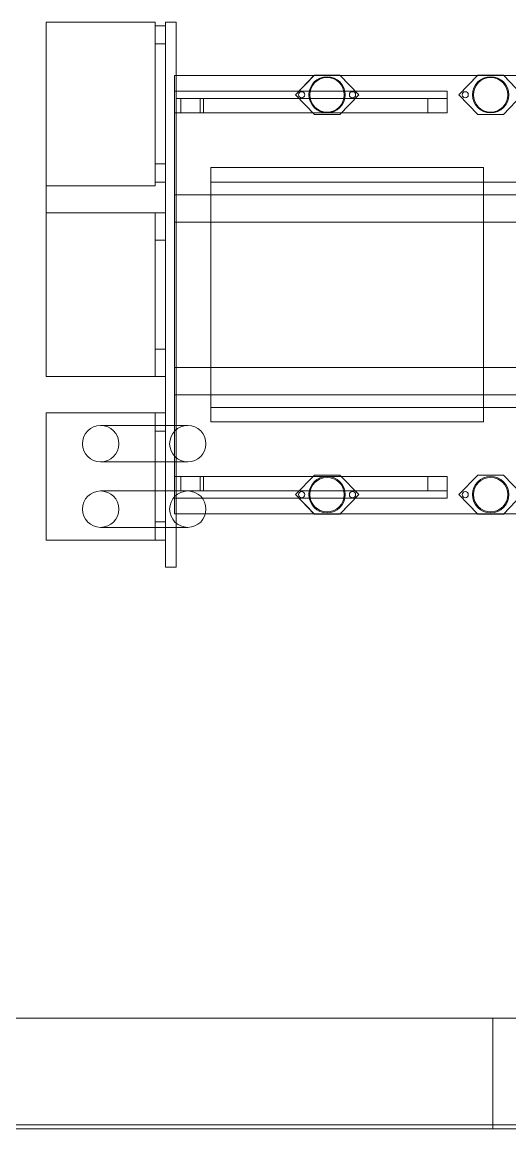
# Model space of a CAD drawing. Header units: inches. Extents: x -1128 to 651, y 96 to 845.
# Drawn here: x -972.426 to -971.213, y 692.193 to 694.945 of the extents above; entities that cross this region are included whole.
import ezdxf

# ---------------------------------------------------------------- set-up
doc = ezdxf.new("R2010")
doc.units = ezdxf.units.IN
doc.header["$MEASUREMENT"] = 0
doc.layers.add('硅胶总平面底图 工艺装置区', color=253, linetype='Continuous')

msp = doc.modelspace()

# ---------------------------------------------------------------- linework, layer by layer
at = {"layer": '硅胶总平面底图 工艺装置区', "color": 253, "linetype": 'Continuous', "lineweight": 0}
for p, q in [((-972.3663, 694.9449), (-972.3663, 694.5382)), ((-972.3663, 694.9449), (-972.3663, 694.5382)), ((-972.3663, 694.9449), (-972.0951, 694.9449)), ((-972.0951, 694.9449), (-972.3663, 694.9449)), ((-972.3663, 694.5382), (-972.3663, 694.9449)), ((-972.3663, 694.5382), (-972.3663, 694.9449)), ((-972.0951, 694.9449), (-972.3663, 694.9449)), ((-972.0951, 694.9449), (-972.3663, 694.9449)), ((-972.3663, 694.9449), (-972.0951, 694.9449)), ((-972.0951, 694.9449), (-972.3663, 694.9449)), ((-972.3663, 694.187), (-972.3663, 694.9449)), ((-972.3663, 694.187), (-972.3663, 694.9449)), ((-972.0951, 694.5382), (-972.0951, 694.9449)), ((-972.0951, 694.5382), (-972.0951, 694.9449)), ((-972.0951, 694.9449), (-972.0951, 694.5382)), ((-972.0951, 694.9449), (-972.0951, 694.5382)), ((-972.0951, 694.9449), (-972.0951, 694.5382)), ((-972.0951, 694.9449), (-972.0951, 694.5382)), ((-972.0951, 694.9359), (-972.0951, 694.8907)), ((-972.0951, 694.9359), (-972.0951, 694.8907)), ((-972.0951, 694.9359), (-972.0689, 694.9359)), ((-972.0951, 694.9359), (-972.0689, 694.9359)), ((-972.0951, 694.8907), (-972.0951, 694.9359)), ((-972.0951, 694.8907), (-972.0951, 694.9359)), ((-972.0689, 694.9359), (-972.0951, 694.9359)), ((-972.0689, 694.9359), (-972.0951, 694.9359)), ((-972.0689, 694.9359), (-972.0951, 694.9359)), ((-972.0689, 694.9359), (-972.0951, 694.9359)), ((-972.0951, 694.9359), (-972.0951, 694.8907)), ((-972.0951, 694.9359), (-972.0951, 694.8907)), ((-972.0689, 694.9449), (-972.0427, 694.9449)), ((-972.0427, 694.9449), (-972.0689, 694.9449)), ((-972.0427, 694.9449), (-972.0689, 694.9449)), ((-972.0427, 694.9449), (-972.0689, 694.9449)), ((-972.0689, 694.9449), (-972.0689, 693.5892)), ((-972.0689, 694.9449), (-972.0689, 693.5892)), ((-972.0689, 693.5892), (-972.0689, 694.9449)), ((-972.0689, 693.5892), (-972.0689, 694.9449)), ((-972.0689, 694.9449), (-972.0427, 694.9449)), ((-972.0427, 694.9449), (-972.0689, 694.9449)), ((-972.0689, 694.9449), (-972.0689, 693.5892)), ((-972.0689, 694.9449), (-972.0689, 693.5892)), ((-972.0427, 694.9449), (-972.0689, 694.9449)), ((-972.0427, 694.9449), (-972.0689, 694.9449)), ((-972.0689, 693.5892), (-972.0689, 694.9449)), ((-972.0689, 693.5892), (-972.0689, 694.9449)), ((-972.0689, 694.9449), (-972.0689, 693.5892)), ((-972.0689, 694.9449), (-972.0689, 693.5892)), ((-972.0427, 694.9449), (-972.0689, 694.9449)), ((-972.0427, 694.9449), (-972.0689, 694.9449)), ((-972.0689, 694.9359), (-972.0689, 694.9449)), ((-972.0689, 694.9359), (-972.0689, 694.9449)), ((-972.0689, 694.9449), (-972.0427, 694.9449)), ((-972.0427, 694.9449), (-972.0689, 694.9449)), ((-972.0427, 694.9449), (-972.0689, 694.9449)), ((-972.0427, 694.9449), (-972.0689, 694.9449)), ((-972.0689, 694.9359), (-972.0689, 694.9449)), ((-972.0689, 694.9359), (-972.0689, 694.9449)), ((-972.0689, 694.9359), (-972.0689, 694.8907)), ((-972.0689, 694.9359), (-972.0689, 694.8907)), ((-972.0689, 694.8907), (-972.0689, 694.9359)), ((-972.0689, 694.8907), (-972.0689, 694.9359)), ((-972.0689, 694.8907), (-972.0689, 694.9359)), ((-972.0689, 694.8907), (-972.0689, 694.9359)), ((-972.0689, 694.8907), (-972.0689, 694.9359)), ((-972.0689, 694.8907), (-972.0689, 694.9359)), ((-972.0427, 694.9449), (-972.0427, 693.5892)), ((-972.0427, 694.9449), (-972.0427, 693.5892)), ((-972.0427, 693.5892), (-972.0427, 694.9449)), ((-972.0427, 693.5892), (-972.0427, 694.9449)), ((-972.0427, 694.9449), (-972.0427, 693.9417)), ((-972.0427, 694.9449), (-972.0427, 693.9417)), ((-972.0427, 694.9449), (-972.0427, 693.5892)), ((-972.0427, 694.9449), (-972.0427, 693.5892)), ((-972.0427, 693.5892), (-972.0427, 694.9449)), ((-972.0427, 693.5892), (-972.0427, 694.9449)), ((-972.0427, 693.5892), (-972.0427, 694.9449)), ((-972.0427, 693.5892), (-972.0427, 694.9449)), ((-972.0427, 694.9449), (-972.0427, 693.9417)), ((-972.0427, 694.9449), (-972.0427, 693.9417)), ((-972.0951, 694.8907), (-972.0689, 694.8907)), ((-972.0951, 694.8907), (-972.0689, 694.8907)), ((-972.0689, 694.8907), (-972.0951, 694.8907)), ((-972.0689, 694.8907), (-972.0951, 694.8907)), ((-972.0951, 694.8907), (-972.0689, 694.8907)), ((-972.0951, 694.8907), (-972.0689, 694.8907)), ((-972.0689, 694.5924), (-972.0689, 694.8907)), ((-972.0689, 694.5924), (-972.0689, 694.8907)), ((-972.0689, 694.5924), (-972.0689, 694.8907)), ((-972.0689, 694.5924), (-972.0689, 694.8907)), ((-972.0472, 694.8121), (-972.0472, 693.722)), ((-972.0472, 694.8121), (-972.0472, 693.722)), ((-972.0472, 694.8121), (-972.0427, 694.8121)), ((-972.0427, 694.8121), (-972.0472, 694.8121)), ((-972.0472, 694.7732), (-972.0472, 694.8121)), ((-972.0472, 694.7732), (-972.0472, 694.8121)), ((-970.0334, 694.8121), (-972.0472, 694.8121)), ((-970.0334, 694.8121), (-972.0472, 694.8121)), ((-972.0427, 694.8121), (-971.1393, 694.8121)), ((-971.1393, 694.8121), (-972.0427, 694.8121)), ((-972.0427, 694.8121), (-971.1393, 694.8121)), ((-971.1393, 694.8121), (-972.0427, 694.8121)), ((-971.6992, 694.813), (-971.7462, 694.7642)), ((-971.7001, 694.8121), (-971.7462, 694.7642)), ((-971.6992, 694.813), (-971.7001, 694.8121)), ((-971.6992, 694.813), (-971.7001, 694.8121)), ((-971.6359, 694.813), (-971.6992, 694.813)), ((-971.6359, 694.813), (-971.6992, 694.813)), ((-971.6359, 694.813), (-971.6992, 694.813)), ((-971.6351, 694.8121), (-971.6359, 694.813)), ((-971.5889, 694.7642), (-971.6359, 694.813)), ((-971.6351, 694.8121), (-971.6359, 694.813)), ((-971.5889, 694.7642), (-971.6351, 694.8121)), ((-971.2925, 694.813), (-971.3395, 694.7642)), ((-971.2934, 694.8121), (-971.3395, 694.7642)), ((-971.2925, 694.813), (-971.2934, 694.8121)), ((-971.2925, 694.813), (-971.2934, 694.8121)), ((-971.2292, 694.813), (-971.2925, 694.813)), ((-971.2292, 694.813), (-971.2925, 694.813)), ((-971.2292, 694.813), (-971.2925, 694.813)), ((-971.2283, 694.8121), (-971.2292, 694.813)), ((-971.1822, 694.7642), (-971.2292, 694.813)), ((-971.2283, 694.8121), (-971.2292, 694.813)), ((-971.1822, 694.7642), (-971.2283, 694.8121)), ((-972.0472, 694.719), (-972.0472, 694.7732)), ((-972.0472, 694.719), (-972.0472, 694.7732)), ((-971.3693, 694.7732), (-972.0472, 694.7732)), ((-972.0472, 694.7732), (-971.3693, 694.7732)), ((-972.0472, 694.7732), (-972.0427, 694.7732)), ((-972.0472, 694.7732), (-972.0427, 694.7732)), ((-972.0472, 694.7732), (-972.0472, 694.719)), ((-972.0472, 694.7732), (-972.0472, 694.719)), ((-972.0472, 694.719), (-972.0472, 694.7732)), ((-972.0472, 694.719), (-972.0472, 694.7732)), ((-972.0427, 694.7732), (-971.3693, 694.7732)), ((-972.0427, 694.7732), (-971.3693, 694.7732)), ((-972.0427, 694.7732), (-971.3693, 694.7732)), ((-972.0427, 694.7732), (-971.3693, 694.7732)), ((-971.3693, 694.719), (-971.3693, 694.7732)), ((-971.3693, 694.719), (-971.3693, 694.7732)), ((-971.3693, 694.7732), (-971.3693, 694.719)), ((-971.3693, 694.7732), (-971.3693, 694.719)), ((-971.3693, 694.7732), (-971.3693, 694.719)), ((-971.3693, 694.7732), (-971.3693, 694.719)), ((-972.0427, 694.7551), (-972.0427, 694.719)), ((-972.0427, 694.7551), (-972.0427, 694.719)), ((-971.9749, 694.7551), (-972.0427, 694.7551)), ((-971.9749, 694.7551), (-972.0427, 694.7551)), ((-972.0427, 694.719), (-972.0427, 694.7551)), ((-972.0427, 694.719), (-972.0427, 694.7551)), ((-972.0427, 694.7551), (-971.9749, 694.7551)), ((-972.0427, 694.7551), (-971.9749, 694.7551)), ((-971.9749, 694.7551), (-972.0427, 694.7551)), ((-971.9749, 694.7551), (-972.0427, 694.7551)), ((-971.9829, 694.7551), (-972.0308, 694.7551)), ((-971.9829, 694.7551), (-972.0308, 694.7551)), ((-971.4172, 694.7551), (-972.0308, 694.7551)), ((-971.4172, 694.7551), (-972.0308, 694.7551)), ((-972.0308, 694.7551), (-972.0308, 694.719)), ((-972.0308, 694.7551), (-972.0308, 694.719)), ((-971.9829, 694.719), (-971.9829, 694.7551)), ((-971.9829, 694.719), (-971.9829, 694.7551)), ((-971.9829, 694.7551), (-971.9749, 694.7551)), ((-971.9749, 694.7551), (-971.9829, 694.7551)), ((-971.9749, 694.7551), (-971.9749, 694.719)), ((-971.9749, 694.7551), (-971.9749, 694.719)), ((-971.9749, 694.719), (-971.9749, 694.7551)), ((-971.9749, 694.719), (-971.9749, 694.7551)), ((-971.9749, 694.7551), (-971.3905, 694.7551)), ((-971.3905, 694.7551), (-971.9749, 694.7551)), ((-971.9749, 694.7551), (-971.3905, 694.7551)), ((-971.3905, 694.7551), (-971.9749, 694.7551)), ((-971.9749, 694.719), (-971.9749, 694.7551)), ((-971.9749, 694.719), (-971.9749, 694.7551)), ((-971.7462, 694.7642), (-971.6992, 694.7154)), ((-971.7462, 694.7642), (-971.6992, 694.7154)), ((-971.6359, 694.7154), (-971.5889, 694.7642)), ((-971.6359, 694.7154), (-971.5889, 694.7642)), ((-971.4172, 694.7551), (-971.3693, 694.7551)), ((-971.4172, 694.7551), (-971.3693, 694.7551)), ((-971.4172, 694.719), (-971.4172, 694.7551)), ((-971.4172, 694.719), (-971.4172, 694.7551)), ((-971.3905, 694.7551), (-971.3693, 694.7551)), ((-971.3693, 694.7551), (-971.3905, 694.7551)), ((-971.3693, 694.7551), (-971.3693, 694.719)), ((-971.3693, 694.7551), (-971.3693, 694.719)), ((-971.3395, 694.7642), (-971.2925, 694.7154)), ((-971.3395, 694.7642), (-971.2925, 694.7154)), ((-971.2292, 694.7154), (-971.1822, 694.7642)), ((-971.2292, 694.7154), (-971.1822, 694.7642)), ((-972.0427, 694.719), (-972.0472, 694.719)), ((-972.0472, 694.719), (-972.0427, 694.719)), ((-972.0472, 694.719), (-971.3693, 694.719)), ((-972.0472, 694.719), (-971.3693, 694.719)), ((-972.0472, 694.5155), (-972.0472, 694.719)), ((-972.0472, 694.5155), (-972.0472, 694.719)), ((-972.0427, 694.719), (-971.9749, 694.719)), ((-972.0427, 694.719), (-971.9749, 694.719)), ((-971.3905, 694.719), (-972.0427, 694.719)), ((-972.0427, 694.719), (-971.3905, 694.719)), ((-971.9749, 694.719), (-972.0427, 694.719)), ((-971.9749, 694.719), (-972.0427, 694.719)), ((-972.0427, 694.719), (-971.9749, 694.719)), ((-972.0427, 694.719), (-971.9749, 694.719)), ((-972.0308, 694.719), (-971.4172, 694.719)), ((-971.4172, 694.719), (-972.0308, 694.719)), ((-972.0308, 694.719), (-971.9829, 694.719)), ((-972.0308, 694.719), (-971.9829, 694.719)), ((-971.9749, 694.719), (-971.9829, 694.719)), ((-971.9749, 694.719), (-971.9829, 694.719)), ((-971.3905, 694.719), (-971.9749, 694.719)), ((-971.3905, 694.719), (-971.9749, 694.719)), ((-971.3905, 694.719), (-971.9749, 694.719)), ((-971.3905, 694.719), (-971.9749, 694.719)), ((-971.6992, 694.7154), (-971.6359, 694.7154)), ((-971.6992, 694.7154), (-971.6359, 694.7154)), ((-971.3693, 694.719), (-971.4172, 694.719)), ((-971.3693, 694.719), (-971.4172, 694.719)), ((-971.3693, 694.719), (-971.3905, 694.719)), ((-971.3905, 694.719), (-971.3693, 694.719)), ((-971.3693, 694.719), (-971.3905, 694.719)), ((-971.3693, 694.719), (-971.3905, 694.719)), ((-971.3693, 694.719), (-971.3905, 694.719)), ((-971.3905, 694.719), (-971.3693, 694.719)), ((-971.2925, 694.7154), (-971.2292, 694.7154)), ((-971.2925, 694.7154), (-971.2292, 694.7154)), ((-972.0951, 694.5924), (-972.0689, 694.5924)), ((-972.0951, 694.5924), (-972.0689, 694.5924)), ((-972.0689, 694.5924), (-972.0951, 694.5924)), ((-972.0689, 694.5924), (-972.0951, 694.5924)), ((-972.0951, 694.5924), (-972.0951, 694.5472)), ((-972.0951, 694.5924), (-972.0951, 694.5472)), ((-972.0951, 694.5472), (-972.0951, 694.5924)), ((-972.0951, 694.5472), (-972.0951, 694.5924)), ((-972.0689, 694.5924), (-972.0951, 694.5924)), ((-972.0689, 694.5924), (-972.0951, 694.5924)), ((-972.0951, 694.5924), (-972.0951, 694.5472)), ((-972.0951, 694.5924), (-972.0951, 694.5472)), ((-972.0689, 694.5472), (-972.0689, 694.5924)), ((-972.0689, 694.5472), (-972.0689, 694.5924)), ((-972.0689, 694.5472), (-972.0689, 694.5924)), ((-972.0689, 694.5472), (-972.0689, 694.5924)), ((-972.0689, 694.5924), (-972.0689, 694.5472)), ((-972.0689, 694.5924), (-972.0689, 694.5472)), ((-972.0689, 694.5472), (-972.0689, 694.5924)), ((-972.0689, 694.5472), (-972.0689, 694.5924)), ((-971.9568, 694.5833), (-971.9568, 693.9506)), ((-971.9568, 694.5833), (-971.9568, 693.9506)), ((-971.2789, 694.5833), (-971.9568, 694.5833)), ((-971.2789, 694.5833), (-971.9568, 694.5833)), ((-971.9568, 693.9506), (-971.9568, 694.5833)), ((-971.9568, 693.9506), (-971.9568, 694.5833)), ((-971.9568, 694.5833), (-971.2789, 694.5833)), ((-971.9568, 694.5833), (-971.2789, 694.5833)), ((-971.2789, 694.5833), (-971.9568, 694.5833)), ((-971.2789, 694.5833), (-971.9568, 694.5833)), ((-971.9568, 694.5833), (-971.9568, 693.9506)), ((-971.9568, 694.5833), (-971.9568, 693.9506)), ((-971.2789, 694.5833), (-971.2789, 693.9506)), ((-971.2789, 694.5833), (-971.2789, 693.9506)), ((-971.2789, 693.9506), (-971.2789, 694.5833)), ((-971.2789, 693.9506), (-971.2789, 694.5833)), ((-971.2789, 693.9506), (-971.2789, 694.5833)), ((-971.2789, 693.9506), (-971.2789, 694.5833)), ((-972.3663, 694.5382), (-972.0951, 694.5382)), ((-972.0951, 694.5382), (-972.3663, 694.5382)), ((-972.0951, 694.5382), (-972.3663, 694.5382)), ((-972.0951, 694.5382), (-972.3663, 694.5382)), ((-972.0951, 694.5382), (-972.1204, 694.5382)), ((-972.0951, 694.5382), (-972.1204, 694.5382)), ((-972.0689, 694.5472), (-972.0951, 694.5472)), ((-972.0689, 694.5472), (-972.0951, 694.5472)), ((-972.0951, 694.5472), (-972.0689, 694.5472)), ((-972.0951, 694.5472), (-972.0689, 694.5472)), ((-972.0951, 694.5472), (-972.0689, 694.5472)), ((-972.0951, 694.5472), (-972.0689, 694.5472)), ((-972.0689, 694.4704), (-972.0689, 694.5472)), ((-972.0689, 694.4704), (-972.0689, 694.5472)), ((-972.0689, 694.4704), (-972.0689, 694.5472)), ((-972.0689, 694.4704), (-972.0689, 694.5472)), ((-971.9568, 693.9868), (-971.9568, 694.5471)), ((-971.9568, 694.5471), (-971.9568, 693.9868)), ((-971.2789, 694.5471), (-971.9568, 694.5471)), ((-971.1424, 694.5471), (-971.2789, 694.5471)), ((-971.1424, 694.5471), (-971.2789, 694.5471)), ((-972.0472, 694.5155), (-972.0472, 694.4477)), ((-972.0472, 694.5155), (-972.0472, 694.4477)), ((-972.0472, 694.0184), (-972.0472, 694.5155)), ((-972.0472, 694.0184), (-972.0472, 694.5155)), ((-972.0427, 694.5155), (-972.0472, 694.5155)), ((-972.0472, 694.5155), (-972.0427, 694.5155)), ((-972.0472, 694.0184), (-972.0472, 694.5155)), ((-972.0472, 694.0184), (-972.0472, 694.5155)), ((-971.9568, 694.5155), (-972.0427, 694.5155)), ((-972.0427, 694.5155), (-971.9568, 694.5155)), ((-971.9568, 694.5155), (-972.0427, 694.5155)), ((-972.0427, 694.5155), (-971.9568, 694.5155)), ((-971.0982, 694.5155), (-971.9568, 694.5155)), ((-971.9568, 694.5155), (-971.0982, 694.5155)), ((-972.0951, 694.4704), (-972.3663, 694.4704)), ((-972.0951, 694.4704), (-972.3663, 694.4704)), ((-972.0951, 694.4704), (-972.3663, 694.4704)), ((-972.0951, 694.4704), (-972.3663, 694.4704)), ((-972.3663, 694.0637), (-972.3663, 694.4704)), ((-972.3663, 694.0637), (-972.3663, 694.4704)), ((-972.3663, 694.0637), (-972.3663, 694.4704)), ((-972.3663, 694.0637), (-972.3663, 694.4704)), ((-972.3663, 694.4704), (-972.0951, 694.4704)), ((-972.0951, 694.4704), (-972.3663, 694.4704)), ((-972.3663, 694.4704), (-972.3663, 694.0637)), ((-972.3663, 694.4704), (-972.3663, 694.0637)), ((-972.3663, 694.4704), (-972.0951, 694.4704)), ((-972.0951, 694.4704), (-972.3663, 694.4704)), ((-972.3663, 694.4704), (-972.3663, 694.0637)), ((-972.3663, 694.4704), (-972.3663, 694.0637)), ((-972.1142, 694.4704), (-972.0951, 694.4704)), ((-972.0951, 694.4704), (-972.1142, 694.4704)), ((-972.0951, 694.4704), (-972.0951, 694.0637)), ((-972.0951, 694.4704), (-972.0951, 694.0637)), ((-972.0951, 694.4704), (-972.0951, 694.4026)), ((-972.0951, 694.4704), (-972.0951, 694.4026)), ((-972.0951, 694.4026), (-972.0951, 694.4704)), ((-972.0951, 694.4026), (-972.0951, 694.4704)), ((-972.0951, 694.4704), (-972.0951, 694.4026)), ((-972.0951, 694.4704), (-972.0951, 694.4026)), ((-972.0951, 694.0637), (-972.0951, 694.4704)), ((-972.0951, 694.0637), (-972.0951, 694.4704)), ((-972.0951, 694.4704), (-972.0689, 694.4704)), ((-972.0951, 694.4704), (-972.0689, 694.4704)), ((-972.0689, 694.4704), (-972.0951, 694.4704)), ((-972.0689, 694.4704), (-972.0951, 694.4704)), ((-972.0951, 694.0637), (-972.0951, 694.4704)), ((-972.0951, 694.0637), (-972.0951, 694.4704)), ((-972.0689, 694.4704), (-972.0951, 694.4704)), ((-972.0689, 694.4704), (-972.0951, 694.4704)), ((-972.0951, 694.4704), (-972.0951, 694.4026)), ((-972.0951, 694.4704), (-972.0951, 694.4026)), ((-972.0689, 694.4026), (-972.0689, 694.4704)), ((-972.0689, 694.4026), (-972.0689, 694.4704)), ((-972.0689, 694.4704), (-972.0689, 694.4026)), ((-972.0689, 694.4704), (-972.0689, 694.4026)), ((-972.0689, 694.4026), (-972.0689, 694.4704)), ((-972.0689, 694.4026), (-972.0689, 694.4704)), ((-972.0689, 694.4026), (-972.0689, 694.4704)), ((-972.0689, 694.4026), (-972.0689, 694.4704)), ((-972.0472, 694.4477), (-972.0427, 694.4477)), ((-972.0427, 694.4477), (-972.0472, 694.4477)), ((-972.0472, 694.4477), (-972.0472, 694.0862)), ((-972.0472, 694.4477), (-972.0472, 694.0862)), ((-972.0427, 694.4477), (-971.9568, 694.4477)), ((-971.9568, 694.4477), (-972.0427, 694.4477)), ((-972.0427, 694.4477), (-971.9568, 694.4477)), ((-971.9568, 694.4477), (-972.0427, 694.4477)), ((-971.9568, 694.4477), (-971.0982, 694.4477)), ((-971.0982, 694.4477), (-971.9568, 694.4477)), ((-972.0951, 694.4026), (-972.0689, 694.4026)), ((-972.0951, 694.4026), (-972.0689, 694.4026)), ((-972.0951, 694.4026), (-972.0951, 694.1315)), ((-972.0951, 694.4026), (-972.0951, 694.1315)), ((-972.0689, 694.4026), (-972.0951, 694.4026)), ((-972.0689, 694.4026), (-972.0951, 694.4026)), ((-972.0951, 694.4026), (-972.0951, 694.1315)), ((-972.0951, 694.4026), (-972.0951, 694.1315)), ((-972.0951, 694.4026), (-972.0689, 694.4026)), ((-972.0951, 694.4026), (-972.0689, 694.4026)), ((-972.0689, 694.1315), (-972.0689, 694.4026)), ((-972.0689, 694.1315), (-972.0689, 694.4026)), ((-972.0689, 694.1315), (-972.0689, 694.4026)), ((-972.0689, 694.1315), (-972.0689, 694.4026)), ((-972.3663, 694.0637), (-972.3663, 694.187)), ((-972.3663, 694.0637), (-972.3663, 694.187)), ((-972.0951, 694.1315), (-972.0689, 694.1315)), ((-972.0951, 694.1315), (-972.0689, 694.1315)), ((-972.0951, 694.0637), (-972.0951, 694.1315)), ((-972.0951, 694.0637), (-972.0951, 694.1315)), ((-972.0951, 694.1315), (-972.0951, 694.0637)), ((-972.0951, 694.1315), (-972.0951, 694.0637)), ((-972.0951, 694.1315), (-972.0951, 694.0637)), ((-972.0951, 694.1315), (-972.0951, 694.0637)), ((-972.0689, 694.1315), (-972.0951, 694.1315)), ((-972.0689, 694.1315), (-972.0951, 694.1315)), ((-972.0689, 694.1315), (-972.0951, 694.1315)), ((-972.0689, 694.1315), (-972.0951, 694.1315)), ((-972.0951, 694.1315), (-972.0951, 694.0637)), ((-972.0951, 694.1315), (-972.0951, 694.0637)), ((-972.0689, 694.0637), (-972.0689, 694.1315)), ((-972.0689, 694.0637), (-972.0689, 694.1315)), ((-972.0689, 694.1315), (-972.0689, 694.0637)), ((-972.0689, 694.1315), (-972.0689, 694.0637)), ((-972.0689, 694.0637), (-972.0689, 694.1315)), ((-972.0689, 694.0637), (-972.0689, 694.1315)), ((-972.0689, 694.0637), (-972.0689, 694.1315)), ((-972.0689, 694.0637), (-972.0689, 694.1315)), ((-972.0427, 694.0862), (-972.0472, 694.0862)), ((-972.0472, 694.0862), (-972.0427, 694.0862)), ((-972.0472, 694.0862), (-972.0472, 694.0184)), ((-972.0472, 694.0184), (-972.0472, 694.0862)), ((-971.9568, 694.0862), (-972.0427, 694.0862)), ((-972.0427, 694.0862), (-971.9568, 694.0862)), ((-971.9568, 694.0862), (-972.0427, 694.0862)), ((-972.0427, 694.0862), (-971.9568, 694.0862)), ((-971.0982, 694.0862), (-971.9568, 694.0862)), ((-971.9568, 694.0862), (-971.0982, 694.0862)), ((-972.3663, 694.0637), (-972.0951, 694.0637)), ((-972.0951, 694.0637), (-972.3663, 694.0637)), ((-972.0951, 694.0637), (-972.3663, 694.0637)), ((-972.0951, 694.0637), (-972.3663, 694.0637)), ((-972.3663, 694.0637), (-972.0951, 694.0637)), ((-972.0951, 694.0637), (-972.3663, 694.0637)), ((-972.0951, 694.0637), (-972.3663, 694.0637)), ((-972.0951, 694.0637), (-972.3663, 694.0637)), ((-972.0951, 694.0637), (-972.3663, 694.0637)), ((-972.0951, 694.0637), (-972.3663, 694.0637)), ((-972.0951, 694.0637), (-972.0689, 694.0637)), ((-972.0951, 694.0637), (-972.0689, 694.0637)), ((-972.0689, 694.0637), (-972.0951, 694.0637)), ((-972.0689, 694.0637), (-972.0951, 694.0637)), ((-972.0951, 694.0637), (-972.0689, 694.0637)), ((-972.0951, 694.0637), (-972.0689, 694.0637)), ((-972.0689, 693.9733), (-972.0689, 694.0637)), ((-972.0689, 693.9733), (-972.0689, 694.0637)), ((-972.0689, 693.9733), (-972.0689, 694.0637)), ((-972.0689, 693.9733), (-972.0689, 694.0637)), ((-972.0472, 693.8151), (-972.0472, 694.0184)), ((-972.0472, 693.8151), (-972.0472, 694.0184)), ((-972.0472, 694.0184), (-972.0427, 694.0184)), ((-972.0427, 694.0184), (-972.0472, 694.0184)), ((-972.0427, 694.0184), (-971.9568, 694.0184)), ((-971.9568, 694.0184), (-972.0427, 694.0184)), ((-972.0427, 694.0184), (-971.9568, 694.0184)), ((-971.9568, 694.0184), (-972.0427, 694.0184)), ((-971.9568, 694.0184), (-971.0982, 694.0184)), ((-971.0982, 694.0184), (-971.9568, 694.0184)), ((-972.0951, 693.9733), (-972.3663, 693.9733)), ((-972.0951, 693.9733), (-972.3663, 693.9733)), ((-972.3663, 693.9733), (-972.3663, 693.6569)), ((-972.3663, 693.9733), (-972.3663, 693.6569)), ((-972.3663, 693.6569), (-972.3663, 693.9733)), ((-972.3663, 693.6569), (-972.3663, 693.9733)), ((-972.3663, 693.9733), (-972.0951, 693.9733)), ((-972.0951, 693.9733), (-972.3663, 693.9733)), ((-972.3663, 693.9733), (-972.0951, 693.9733)), ((-972.0951, 693.9733), (-972.3663, 693.9733)), ((-972.3663, 693.6569), (-972.3663, 693.9733)), ((-972.3663, 693.6569), (-972.3663, 693.9733)), ((-972.0951, 693.6569), (-972.0951, 693.9733)), ((-972.0951, 693.6569), (-972.0951, 693.9733)), ((-972.0689, 693.9733), (-972.0951, 693.9733)), ((-972.0689, 693.9733), (-972.0951, 693.9733)), ((-972.0951, 693.9733), (-972.0951, 693.9417)), ((-972.0951, 693.9733), (-972.0951, 693.9417)), ((-972.0951, 693.9281), (-972.0951, 693.9733)), ((-972.0951, 693.9281), (-972.0951, 693.9733)), ((-972.0951, 693.9733), (-972.0951, 693.9417)), ((-972.0951, 693.9733), (-972.0951, 693.9417)), ((-972.0951, 693.9733), (-972.0689, 693.9733)), ((-972.0951, 693.9733), (-972.0689, 693.9733)), ((-972.0689, 693.9733), (-972.0951, 693.9733)), ((-972.0689, 693.9733), (-972.0951, 693.9733)), ((-972.0951, 693.9733), (-972.0951, 693.9417)), ((-972.0951, 693.9733), (-972.0951, 693.9417)), ((-972.0951, 693.9733), (-972.0951, 693.9417)), ((-972.0951, 693.9733), (-972.0951, 693.9417)), ((-972.0689, 693.9417), (-972.0689, 693.9733)), ((-972.0689, 693.9417), (-972.0689, 693.9733)), ((-972.0689, 693.9733), (-972.0689, 693.9281)), ((-972.0689, 693.9733), (-972.0689, 693.9281)), ((-972.0689, 693.9281), (-972.0689, 693.9733)), ((-972.0689, 693.9281), (-972.0689, 693.9733)), ((-972.0689, 693.9417), (-972.0689, 693.9733)), ((-972.0689, 693.9417), (-972.0689, 693.9733)), ((-971.2789, 693.9868), (-971.9568, 693.9868)), ((-971.1424, 693.9868), (-971.2789, 693.9868)), ((-971.1424, 693.9868), (-971.2789, 693.9868)), ((-971.9568, 693.9506), (-971.2789, 693.9506)), ((-971.9568, 693.9506), (-971.2789, 693.9506)), ((-971.2789, 693.9506), (-971.9568, 693.9506)), ((-971.2789, 693.9506), (-971.9568, 693.9506)), ((-971.9568, 693.9506), (-971.2789, 693.9506)), ((-971.9568, 693.9506), (-971.2789, 693.9506)), ((-972.2307, 693.9417), (-972.0138, 693.9417)), ((-972.2307, 693.9417), (-972.0138, 693.9417)), ((-972.0951, 693.9417), (-972.0951, 693.9281)), ((-972.0951, 693.9417), (-972.0951, 693.9281)), ((-972.0951, 693.9417), (-972.0951, 693.8513)), ((-972.0951, 693.9417), (-972.0951, 693.8513)), ((-972.0951, 693.9281), (-972.0689, 693.9281)), ((-972.0951, 693.9281), (-972.0689, 693.9281)), ((-972.0689, 693.9281), (-972.0951, 693.9281)), ((-972.0689, 693.9281), (-972.0951, 693.9281)), ((-972.0689, 693.9281), (-972.0689, 693.9417)), ((-972.0689, 693.9281), (-972.0689, 693.9417)), ((-972.0689, 693.8513), (-972.0689, 693.9281)), ((-972.0689, 693.8513), (-972.0689, 693.9281)), ((-972.0427, 693.9417), (-972.0427, 693.8513)), ((-972.0427, 693.9417), (-972.0427, 693.8513)), ((-972.0138, 693.8513), (-972.2307, 693.8513)), ((-972.0138, 693.8513), (-972.2307, 693.8513)), ((-972.0951, 693.8513), (-972.0951, 693.779)), ((-972.0951, 693.8513), (-972.0951, 693.779)), ((-972.0951, 693.8513), (-972.0951, 693.779)), ((-972.0951, 693.8513), (-972.0951, 693.779)), ((-972.0689, 693.779), (-972.0689, 693.8513)), ((-972.0689, 693.779), (-972.0689, 693.8513)), ((-972.0689, 693.779), (-972.0689, 693.8513)), ((-972.0689, 693.779), (-972.0689, 693.8513)), ((-972.0427, 693.8513), (-972.0427, 693.779)), ((-972.0427, 693.8513), (-972.0427, 693.779)), ((-972.0427, 693.8513), (-972.0427, 693.779)), ((-972.0427, 693.8513), (-972.0427, 693.779)), ((-972.0472, 693.8151), (-972.0427, 693.8151)), ((-972.0472, 693.8151), (-972.0427, 693.8151)), ((-972.0472, 693.8151), (-972.0472, 693.7609)), ((-972.0472, 693.8151), (-972.0472, 693.7609)), ((-972.0472, 693.7609), (-972.0472, 693.8151)), ((-972.0472, 693.7609), (-972.0472, 693.8151)), ((-971.3693, 693.8151), (-972.0472, 693.8151)), ((-972.0472, 693.8151), (-971.3693, 693.8151)), ((-972.0472, 693.7609), (-972.0472, 693.8151)), ((-972.0472, 693.7609), (-972.0472, 693.8151)), ((-972.0427, 693.8151), (-971.3905, 693.8151)), ((-972.0427, 693.8151), (-971.3905, 693.8151)), ((-971.9749, 693.8151), (-972.0427, 693.8151)), ((-971.9749, 693.8151), (-972.0427, 693.8151)), ((-972.0427, 693.8151), (-971.9749, 693.8151)), ((-972.0427, 693.8151), (-971.9749, 693.8151)), ((-972.0427, 693.779), (-972.0427, 693.8151)), ((-972.0427, 693.779), (-972.0427, 693.8151)), ((-972.0427, 693.8151), (-972.0427, 693.779)), ((-972.0427, 693.8151), (-972.0427, 693.779)), ((-971.9749, 693.8151), (-972.0427, 693.8151)), ((-971.9749, 693.8151), (-972.0427, 693.8151)), ((-972.0308, 693.8151), (-972.0308, 693.779)), ((-972.0308, 693.8151), (-972.0308, 693.779)), ((-971.9829, 693.8151), (-972.0308, 693.8151)), ((-971.9829, 693.8151), (-972.0308, 693.8151)), ((-971.4172, 693.8151), (-972.0308, 693.8151)), ((-971.4172, 693.8151), (-972.0308, 693.8151)), ((-971.9829, 693.8151), (-971.9749, 693.8151)), ((-971.9749, 693.8151), (-971.9829, 693.8151)), ((-971.9829, 693.779), (-971.9829, 693.8151)), ((-971.9829, 693.779), (-971.9829, 693.8151)), ((-971.9749, 693.779), (-971.9749, 693.8151)), ((-971.9749, 693.779), (-971.9749, 693.8151)), ((-971.9749, 693.8151), (-971.9749, 693.779)), ((-971.9749, 693.8151), (-971.9749, 693.779)), ((-971.9749, 693.8151), (-971.3905, 693.8151)), ((-971.3905, 693.8151), (-971.9749, 693.8151)), ((-971.9749, 693.779), (-971.9749, 693.8151)), ((-971.9749, 693.779), (-971.9749, 693.8151)), ((-971.9749, 693.8151), (-971.3905, 693.8151)), ((-971.3905, 693.8151), (-971.9749, 693.8151)), ((-971.6992, 693.8187), (-971.7462, 693.7699)), ((-971.6992, 693.8187), (-971.7462, 693.7699)), ((-971.6359, 693.8187), (-971.6992, 693.8187)), ((-971.6359, 693.8187), (-971.6992, 693.8187)), ((-971.5889, 693.7699), (-971.6359, 693.8187)), ((-971.5889, 693.7699), (-971.6359, 693.8187)), ((-971.4172, 693.8151), (-971.3693, 693.8151)), ((-971.4172, 693.8151), (-971.3693, 693.8151)), ((-971.4172, 693.779), (-971.4172, 693.8151)), ((-971.4172, 693.779), (-971.4172, 693.8151)), ((-971.3905, 693.8151), (-971.3693, 693.8151)), ((-971.3905, 693.8151), (-971.3693, 693.8151)), ((-971.3905, 693.8151), (-971.3693, 693.8151)), ((-971.3693, 693.8151), (-971.3905, 693.8151)), ((-971.3905, 693.8151), (-971.3693, 693.8151)), ((-971.3905, 693.8151), (-971.3693, 693.8151)), ((-971.3693, 693.8151), (-971.3693, 693.7609)), ((-971.3693, 693.8151), (-971.3693, 693.7609)), ((-971.3693, 693.7609), (-971.3693, 693.8151)), ((-971.3693, 693.7609), (-971.3693, 693.8151)), ((-971.3693, 693.8151), (-971.3693, 693.779)), ((-971.3693, 693.8151), (-971.3693, 693.779)), ((-971.3693, 693.8151), (-971.3693, 693.7609)), ((-971.3693, 693.8151), (-971.3693, 693.7609)), ((-971.2925, 693.8187), (-971.3395, 693.7699)), ((-971.2925, 693.8187), (-971.3395, 693.7699)), ((-971.2292, 693.8187), (-971.2925, 693.8187)), ((-971.2292, 693.8187), (-971.2925, 693.8187)), ((-971.1822, 693.7699), (-971.2292, 693.8187)), ((-971.1822, 693.7699), (-971.2292, 693.8187)), ((-972.2307, 693.779), (-972.0138, 693.779)), ((-972.2307, 693.779), (-972.0138, 693.779)), ((-972.0951, 693.779), (-972.0951, 693.6886)), ((-972.0951, 693.779), (-972.0951, 693.6886)), ((-972.0689, 693.7021), (-972.0689, 693.779)), ((-972.0689, 693.7021), (-972.0689, 693.779)), ((-972.0427, 693.779), (-972.0427, 693.6886)), ((-972.0427, 693.779), (-972.0427, 693.6886)), ((-971.9749, 693.779), (-972.0427, 693.779)), ((-971.9749, 693.779), (-972.0427, 693.779)), ((-972.0427, 693.779), (-972.0138, 693.779)), ((-972.0427, 693.779), (-972.0138, 693.779)), ((-972.0308, 693.779), (-971.4172, 693.779)), ((-971.4172, 693.779), (-972.0308, 693.779)), ((-972.0308, 693.779), (-971.9829, 693.779)), ((-972.0308, 693.779), (-971.9829, 693.779)), ((-972.0138, 693.779), (-971.9749, 693.779)), ((-972.0138, 693.779), (-971.9749, 693.779)), ((-972.0138, 693.779), (-971.9749, 693.779)), ((-972.0138, 693.779), (-971.9749, 693.779)), ((-971.9749, 693.779), (-971.9829, 693.779)), ((-971.9749, 693.779), (-971.9829, 693.779)), ((-971.3905, 693.779), (-971.9749, 693.779)), ((-971.3905, 693.779), (-971.9749, 693.779)), ((-971.3905, 693.779), (-971.9749, 693.779)), ((-971.3905, 693.779), (-971.9749, 693.779)), ((-971.3693, 693.779), (-971.4172, 693.779)), ((-971.3693, 693.779), (-971.4172, 693.779)), ((-971.3693, 693.779), (-971.3905, 693.779)), ((-971.3693, 693.779), (-971.3905, 693.779)), ((-971.9776, 693.7609), (-972.0472, 693.7609)), ((-972.0472, 693.7609), (-971.9776, 693.7609)), ((-972.0472, 693.722), (-972.0472, 693.7609)), ((-972.0472, 693.722), (-972.0472, 693.7609)), ((-972.0472, 693.7609), (-971.3693, 693.7609)), ((-972.0472, 693.7609), (-971.3693, 693.7609)), ((-971.3693, 693.7609), (-971.9776, 693.7609)), ((-971.9776, 693.7609), (-971.3693, 693.7609)), ((-971.3693, 693.7609), (-971.9776, 693.7609)), ((-971.9776, 693.7609), (-971.3693, 693.7609)), ((-971.7462, 693.7699), (-971.6992, 693.7211)), ((-971.7462, 693.7699), (-971.7001, 693.722)), ((-971.6359, 693.7211), (-971.5889, 693.7699)), ((-971.6351, 693.722), (-971.5889, 693.7699)), ((-971.3395, 693.7699), (-971.2934, 693.722)), ((-971.3395, 693.7699), (-971.2925, 693.7211)), ((-971.2292, 693.7211), (-971.1822, 693.7699)), ((-971.2283, 693.722), (-971.1822, 693.7699)), ((-972.0951, 693.7021), (-972.0951, 693.6886)), ((-972.0951, 693.7021), (-972.0951, 693.6886)), ((-972.0951, 693.7021), (-972.0689, 693.7021)), ((-972.0951, 693.7021), (-972.0689, 693.7021)), ((-972.0689, 693.7021), (-972.0951, 693.7021)), ((-972.0689, 693.7021), (-972.0951, 693.7021)), ((-972.0951, 693.6569), (-972.0951, 693.7021)), ((-972.0951, 693.6569), (-972.0951, 693.7021)), ((-972.0689, 693.6886), (-972.0689, 693.7021)), ((-972.0689, 693.6886), (-972.0689, 693.7021)), ((-972.0689, 693.6569), (-972.0689, 693.7021)), ((-972.0689, 693.6569), (-972.0689, 693.7021)), ((-972.0689, 693.7021), (-972.0689, 693.6569)), ((-972.0689, 693.7021), (-972.0689, 693.6569)), ((-971.9701, 693.722), (-972.0472, 693.722)), ((-971.9701, 693.722), (-972.0472, 693.722)), ((-972.0472, 693.722), (-970.0334, 693.722)), ((-970.0334, 693.722), (-972.0472, 693.722)), ((-971.2102, 693.722), (-971.9701, 693.722)), ((-971.2102, 693.722), (-971.9701, 693.722)), ((-971.2102, 693.722), (-971.9701, 693.722)), ((-971.2102, 693.722), (-971.9701, 693.722)), ((-971.7001, 693.722), (-971.6992, 693.7211)), ((-971.7001, 693.722), (-971.6992, 693.7211)), ((-971.6992, 693.7211), (-971.6359, 693.7211)), ((-971.6992, 693.7211), (-971.6359, 693.7211)), ((-971.6992, 693.7211), (-971.6359, 693.7211)), ((-971.6359, 693.7211), (-971.6351, 693.722)), ((-971.6359, 693.7211), (-971.6351, 693.722)), ((-971.2934, 693.722), (-971.2925, 693.7211)), ((-971.2934, 693.722), (-971.2925, 693.7211)), ((-971.2925, 693.7211), (-971.2292, 693.7211)), ((-971.2925, 693.7211), (-971.2292, 693.7211)), ((-971.2925, 693.7211), (-971.2292, 693.7211)), ((-971.2292, 693.7211), (-971.2283, 693.722)), ((-971.2292, 693.7211), (-971.2283, 693.722)), ((-972.0138, 693.6886), (-972.2307, 693.6886)), ((-972.0138, 693.6886), (-972.2307, 693.6886)), ((-972.0951, 693.6886), (-972.0951, 693.6569)), ((-972.0951, 693.6886), (-972.0951, 693.6569)), ((-972.0951, 693.6886), (-972.0951, 693.6569)), ((-972.0951, 693.6886), (-972.0951, 693.6569)), ((-972.0951, 693.6886), (-972.0951, 693.6569)), ((-972.0951, 693.6886), (-972.0951, 693.6569)), ((-972.0951, 693.6886), (-972.0951, 693.6569)), ((-972.0951, 693.6886), (-972.0951, 693.6569)), ((-972.0689, 693.6569), (-972.0689, 693.6886)), ((-972.0689, 693.6569), (-972.0689, 693.6886)), ((-972.0689, 693.6569), (-972.0689, 693.6886)), ((-972.0689, 693.6569), (-972.0689, 693.6886)), ((-972.0427, 693.6886), (-972.0427, 693.5892)), ((-972.0427, 693.6886), (-972.0427, 693.5892)), ((-972.0427, 693.6886), (-972.0427, 693.5892)), ((-972.0427, 693.6886), (-972.0427, 693.5892)), ((-972.3663, 693.6569), (-972.0951, 693.6569)), ((-972.0951, 693.6569), (-972.3663, 693.6569)), ((-972.0951, 693.6569), (-972.3663, 693.6569)), ((-972.0951, 693.6569), (-972.3663, 693.6569)), ((-972.0951, 693.6569), (-972.3663, 693.6569)), ((-972.0951, 693.6569), (-972.3663, 693.6569)), ((-972.0951, 693.6569), (-972.0689, 693.6569)), ((-972.0951, 693.6569), (-972.0689, 693.6569)), ((-972.0689, 693.6569), (-972.0951, 693.6569)), ((-972.0689, 693.6569), (-972.0951, 693.6569)), ((-972.0951, 693.6569), (-972.0689, 693.6569)), ((-972.0951, 693.6569), (-972.0689, 693.6569)), ((-972.0689, 693.5892), (-972.0689, 693.6569)), ((-972.0689, 693.5892), (-972.0689, 693.6569)), ((-972.0689, 693.5892), (-972.0689, 693.6569)), ((-972.0689, 693.5892), (-972.0689, 693.6569)), ((-972.0427, 693.5892), (-972.0689, 693.5892)), ((-972.0427, 693.5892), (-972.0689, 693.5892)), ((-972.0427, 693.5892), (-972.0689, 693.5892)), ((-972.0427, 693.5892), (-972.0689, 693.5892)), ((-972.0689, 693.5892), (-972.0427, 693.5892)), ((-972.0427, 693.5892), (-972.0689, 693.5892)), ((-972.0689, 693.5892), (-972.0427, 693.5892)), ((-972.0427, 693.5892), (-972.0689, 693.5892)), ((-972.0689, 693.5892), (-972.0427, 693.5892)), ((-972.0427, 693.5892), (-972.0689, 693.5892)), ((-972.0427, 693.5892), (-972.0689, 693.5892)), ((-972.0427, 693.5892), (-972.0689, 693.5892)), ((-972.0689, 693.5892), (-972.0427, 693.5892)), ((-972.0427, 693.5892), (-972.0689, 693.5892)), ((-975.2728, 692.4682), (-967.4213, 692.4682)), ((-971.2552, 692.4682), (-971.2552, 692.1927)), ((-970.9797, 692.4682), (-971.2552, 692.4682)), ((-975.2728, 692.1927), (-967.4213, 692.1927)), ((-975.2681, 692.2026), (-967.4166, 692.2026)), ((-971.2552, 692.1927), (-970.9797, 692.1927)), ((-971.2505, 692.2026), (-970.975, 692.2026))]:
    msp.add_line(p, q, dxfattribs=at)
for centre, radius in [((-971.6676, 694.7642), 0.0451), ((-971.6676, 694.7642), 0.0429), ((-971.2608, 694.7642), 0.0451), ((-971.2608, 694.7642), 0.0429), ((-971.7308, 694.7642), 0.00768), ((-971.7308, 694.7642), 0.00768), ((-971.6043, 694.7642), 0.00768), ((-971.6043, 694.7642), 0.00768), ((-971.3241, 694.7642), 0.00768), ((-971.3241, 694.7642), 0.00768), ((-972.2307, 693.8965), 0.0452), ((-972.2307, 693.8965), 0.0452), ((-972.0138, 693.8965), 0.0452), ((-972.0138, 693.8965), 0.0452), ((-971.6676, 693.7699), 0.0451), ((-971.6676, 693.7699), 0.0429), ((-971.2608, 693.7699), 0.0451), ((-971.2608, 693.7699), 0.0429), ((-972.2307, 693.7338), 0.0452), ((-972.2307, 693.7338), 0.0452), ((-972.0138, 693.7338), 0.0452), ((-972.0138, 693.7338), 0.0452), ((-971.7308, 693.7699), 0.00768), ((-971.7308, 693.7699), 0.00768), ((-971.6043, 693.7699), 0.00768), ((-971.6043, 693.7699), 0.00768), ((-971.3241, 693.7699), 0.00768), ((-971.3241, 693.7699), 0.00768)]:
    msp.add_circle(centre, radius, dxfattribs=at)
for centre, start, end in [((-972.2307, 693.8965), 90, 270), ((-972.2307, 693.8965), 90, 270), ((-972.2307, 693.8965), 90, 270), ((-972.2307, 693.8965), 90, 270), ((-972.2307, 693.8965), 270, 90), ((-972.2307, 693.8965), 270, 90), ((-972.0138, 693.8965), 90, 270), ((-972.0138, 693.8965), 90, 270), ((-972.0138, 693.8965), 270, 90), ((-972.0138, 693.8965), 270, 90), ((-972.0138, 693.8965), 0, 90), ((-972.0138, 693.8965), 0, 90), ((-972.0138, 693.8965), 270, 0), ((-972.0138, 693.8965), 270, 0), ((-972.2307, 693.7338), 90, 270), ((-972.2307, 693.7338), 90, 270), ((-972.2307, 693.7338), 90, 270), ((-972.2307, 693.7338), 90, 270), ((-972.2307, 693.7338), 270, 90), ((-972.2307, 693.7338), 270, 90), ((-972.0138, 693.7338), 90, 270), ((-972.0138, 693.7338), 90, 270), ((-972.0138, 693.7338), 270, 90), ((-972.0138, 693.7338), 270, 90), ((-972.0138, 693.7338), 270, 90), ((-972.0138, 693.7338), 270, 90)]:
    msp.add_arc(centre, 0.0452, start, end, dxfattribs=at)

doc.saveas('drawing.dxf')
